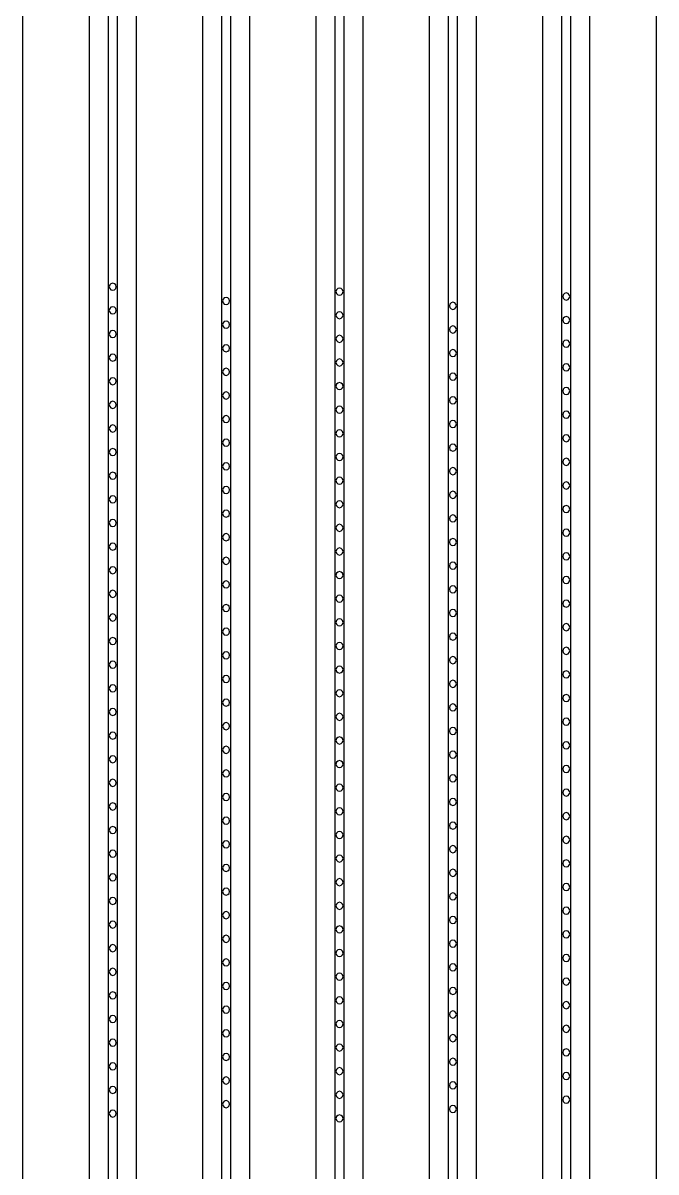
# Model space of a CAD drawing. Header units: metres. Extents: x -1805 to 1655, y -683 to 39617.
# Drawn here: x 514 to 648, y 3860.8 to 4104 of the extents above; entities that cross this region are included whole.
import ezdxf

# ---------------------------------------------------------------- set-up
doc = ezdxf.new("R2010")
doc.units = ezdxf.units.M
for name, color, linetype in [('Etching', 5, 'CONTINUOUS'), ('IONP', 7, 'CONTINUOUS'), ('Metal', 4, 'CONTINUOUS')]:
    doc.layers.add(name, color=color, linetype=linetype)

msp = doc.modelspace()

# ---------------------------------------------------------------- linework, layer by layer
at = {"layer": 'Etching'}
for points in [[(514, 2493.83), (514, 9134.24)], [(528, 9134.24), (528, 2620.82)], [(538, 2620.82), (538, 9134.24)], [(552, 9134.24), (552, 2747.8)], [(562, 2747.8), (562, 9134.24)], [(576, 9134.24), (576, 2874.79)], [(586, 2874.79), (586, 9134.24)], [(600, 9134.24), (600, 3001.77)], [(610, 3001.77), (610, 9134.24)], [(624, 9134.24), (624, 3128.75)], [(634, 3128.75), (634, 9134.24)], [(648, 9134.24), (648, 3255.74)]]:
    msp.add_lwpolyline(points, dxfattribs=at)
at = {"layer": 'IONP'}
for points in [[(533.75, 4048.17), (533.65, 4048.55), (533.38, 4048.82), (533, 4048.92), (532.62, 4048.82), (532.35, 4048.55), (532.25, 4048.17), (532.35, 4047.8), (532.62, 4047.53), (533, 4047.42), (533.38, 4047.53), (533.65, 4047.8), (533.75, 4048.17)], [(581.75, 4047.14), (581.65, 4047.52), (581.38, 4047.79), (581, 4047.89), (580.62, 4047.79), (580.35, 4047.52), (580.25, 4047.14), (580.35, 4046.77), (580.62, 4046.49), (581, 4046.39), (581.38, 4046.49), (581.65, 4046.77), (581.75, 4047.14)], [(557.75, 4045.16), (557.65, 4045.53), (557.38, 4045.81), (557, 4045.91), (556.62, 4045.81), (556.35, 4045.53), (556.25, 4045.16), (556.35, 4044.78), (556.62, 4044.51), (557, 4044.41), (557.38, 4044.51), (557.65, 4044.78), (557.75, 4045.16)], [(605.75, 4044.13), (605.65, 4044.5), (605.38, 4044.78), (605, 4044.88), (604.62, 4044.78), (604.35, 4044.5), (604.25, 4044.13), (604.35, 4043.75), (604.62, 4043.48), (605, 4043.38), (605.38, 4043.48), (605.65, 4043.75), (605.75, 4044.13)], [(629.75, 4046.11), (629.65, 4046.49), (629.38, 4046.76), (629, 4046.86), (628.62, 4046.76), (628.35, 4046.49), (628.25, 4046.11), (628.35, 4045.74), (628.62, 4045.46), (629, 4045.36), (629.38, 4045.46), (629.65, 4045.74), (629.75, 4046.11)], [(533.75, 4043.17), (533.65, 4043.55), (533.38, 4043.82), (533, 4043.92), (532.62, 4043.82), (532.35, 4043.55), (532.25, 4043.17), (532.35, 4042.8), (532.62, 4042.53), (533, 4042.42), (533.38, 4042.53), (533.65, 4042.8), (533.75, 4043.17)], [(581.75, 4042.14), (581.65, 4042.52), (581.38, 4042.79), (581, 4042.89), (580.62, 4042.79), (580.35, 4042.52), (580.25, 4042.14), (580.35, 4041.77), (580.62, 4041.49), (581, 4041.39), (581.38, 4041.49), (581.65, 4041.77), (581.75, 4042.14)], [(557.75, 4040.16), (557.65, 4040.53), (557.38, 4040.81), (557, 4040.91), (556.62, 4040.81), (556.35, 4040.53), (556.25, 4040.16), (556.35, 4039.78), (556.62, 4039.51), (557, 4039.41), (557.38, 4039.51), (557.65, 4039.78), (557.75, 4040.16)], [(605.75, 4039.13), (605.65, 4039.5), (605.38, 4039.78), (605, 4039.88), (604.62, 4039.78), (604.35, 4039.5), (604.25, 4039.13), (604.35, 4038.75), (604.62, 4038.48), (605, 4038.38), (605.38, 4038.48), (605.65, 4038.75), (605.75, 4039.13)], [(629.75, 4041.11), (629.65, 4041.49), (629.38, 4041.76), (629, 4041.86), (628.62, 4041.76), (628.35, 4041.49), (628.25, 4041.11), (628.35, 4040.74), (628.62, 4040.46), (629, 4040.36), (629.38, 4040.46), (629.65, 4040.74), (629.75, 4041.11)], [(533.75, 4038.17), (533.65, 4038.55), (533.38, 4038.82), (533, 4038.92), (532.62, 4038.82), (532.35, 4038.55), (532.25, 4038.17), (532.35, 4037.8), (532.62, 4037.53), (533, 4037.42), (533.38, 4037.53), (533.65, 4037.8), (533.75, 4038.17)], [(581.75, 4037.14), (581.65, 4037.52), (581.38, 4037.79), (581, 4037.89), (580.62, 4037.79), (580.35, 4037.52), (580.25, 4037.14), (580.35, 4036.77), (580.62, 4036.49), (581, 4036.39), (581.38, 4036.49), (581.65, 4036.77), (581.75, 4037.14)], [(557.75, 4035.16), (557.65, 4035.53), (557.38, 4035.81), (557, 4035.91), (556.62, 4035.81), (556.35, 4035.53), (556.25, 4035.16), (556.35, 4034.78), (556.62, 4034.51), (557, 4034.41), (557.38, 4034.51), (557.65, 4034.78), (557.75, 4035.16)], [(605.75, 4034.13), (605.65, 4034.5), (605.38, 4034.78), (605, 4034.88), (604.62, 4034.78), (604.35, 4034.5), (604.25, 4034.13), (604.35, 4033.75), (604.62, 4033.48), (605, 4033.38), (605.38, 4033.48), (605.65, 4033.75), (605.75, 4034.13)], [(629.75, 4036.11), (629.65, 4036.49), (629.38, 4036.76), (629, 4036.86), (628.62, 4036.76), (628.35, 4036.49), (628.25, 4036.11), (628.35, 4035.74), (628.62, 4035.46), (629, 4035.36), (629.38, 4035.46), (629.65, 4035.74), (629.75, 4036.11)], [(533.75, 4033.17), (533.65, 4033.55), (533.38, 4033.82), (533, 4033.92), (532.62, 4033.82), (532.35, 4033.55), (532.25, 4033.17), (532.35, 4032.8), (532.62, 4032.53), (533, 4032.42), (533.38, 4032.53), (533.65, 4032.8), (533.75, 4033.17)], [(581.75, 4032.14), (581.65, 4032.52), (581.38, 4032.79), (581, 4032.89), (580.62, 4032.79), (580.35, 4032.52), (580.25, 4032.14), (580.35, 4031.77), (580.62, 4031.49), (581, 4031.39), (581.38, 4031.49), (581.65, 4031.77), (581.75, 4032.14)], [(557.75, 4030.16), (557.65, 4030.53), (557.38, 4030.81), (557, 4030.91), (556.62, 4030.81), (556.35, 4030.53), (556.25, 4030.16), (556.35, 4029.78), (556.62, 4029.51), (557, 4029.41), (557.38, 4029.51), (557.65, 4029.78), (557.75, 4030.16)], [(629.75, 4031.11), (629.65, 4031.49), (629.38, 4031.76), (629, 4031.86), (628.62, 4031.76), (628.35, 4031.49), (628.25, 4031.11), (628.35, 4030.74), (628.62, 4030.46), (629, 4030.36), (629.38, 4030.46), (629.65, 4030.74), (629.75, 4031.11)], [(533.75, 4028.17), (533.65, 4028.55), (533.38, 4028.82), (533, 4028.92), (532.62, 4028.82), (532.35, 4028.55), (532.25, 4028.17), (532.35, 4027.8), (532.62, 4027.53), (533, 4027.42), (533.38, 4027.53), (533.65, 4027.8), (533.75, 4028.17)], [(581.75, 4027.14), (581.65, 4027.52), (581.38, 4027.79), (581, 4027.89), (580.62, 4027.79), (580.35, 4027.52), (580.25, 4027.14), (580.35, 4026.77), (580.62, 4026.49), (581, 4026.39), (581.38, 4026.49), (581.65, 4026.77), (581.75, 4027.14)], [(605.75, 4029.13), (605.65, 4029.5), (605.38, 4029.78), (605, 4029.88), (604.62, 4029.78), (604.35, 4029.5), (604.25, 4029.13), (604.35, 4028.75), (604.62, 4028.48), (605, 4028.38), (605.38, 4028.48), (605.65, 4028.75), (605.75, 4029.13)], [(557.75, 4025.16), (557.65, 4025.53), (557.38, 4025.81), (557, 4025.91), (556.62, 4025.81), (556.35, 4025.53), (556.25, 4025.16), (556.35, 4024.78), (556.62, 4024.51), (557, 4024.41), (557.38, 4024.51), (557.65, 4024.78), (557.75, 4025.16)], [(629.75, 4026.11), (629.65, 4026.49), (629.38, 4026.76), (629, 4026.86), (628.62, 4026.76), (628.35, 4026.49), (628.25, 4026.11), (628.35, 4025.74), (628.62, 4025.46), (629, 4025.36), (629.38, 4025.46), (629.65, 4025.74), (629.75, 4026.11)], [(533.75, 4023.17), (533.65, 4023.55), (533.38, 4023.82), (533, 4023.92), (532.62, 4023.82), (532.35, 4023.55), (532.25, 4023.17), (532.35, 4022.8), (532.62, 4022.53), (533, 4022.42), (533.38, 4022.53), (533.65, 4022.8), (533.75, 4023.17)], [(581.75, 4022.14), (581.65, 4022.52), (581.38, 4022.79), (581, 4022.89), (580.62, 4022.79), (580.35, 4022.52), (580.25, 4022.14), (580.35, 4021.77), (580.62, 4021.49), (581, 4021.39), (581.38, 4021.49), (581.65, 4021.77), (581.75, 4022.14)], [(605.75, 4024.13), (605.65, 4024.5), (605.38, 4024.78), (605, 4024.88), (604.62, 4024.78), (604.35, 4024.5), (604.25, 4024.13), (604.35, 4023.75), (604.62, 4023.48), (605, 4023.38), (605.38, 4023.48), (605.65, 4023.75), (605.75, 4024.13)], [(557.75, 4020.16), (557.65, 4020.53), (557.38, 4020.81), (557, 4020.91), (556.62, 4020.81), (556.35, 4020.53), (556.25, 4020.16), (556.35, 4019.78), (556.62, 4019.51), (557, 4019.41), (557.38, 4019.51), (557.65, 4019.78), (557.75, 4020.16)], [(629.75, 4021.11), (629.65, 4021.49), (629.38, 4021.76), (629, 4021.86), (628.62, 4021.76), (628.35, 4021.49), (628.25, 4021.11), (628.35, 4020.74), (628.62, 4020.46), (629, 4020.36), (629.38, 4020.46), (629.65, 4020.74), (629.75, 4021.11)], [(533.75, 4018.17), (533.65, 4018.55), (533.38, 4018.82), (533, 4018.92), (532.62, 4018.82), (532.35, 4018.55), (532.25, 4018.17), (532.35, 4017.8), (532.62, 4017.53), (533, 4017.42), (533.38, 4017.53), (533.65, 4017.8), (533.75, 4018.17)], [(581.75, 4017.14), (581.65, 4017.52), (581.38, 4017.79), (581, 4017.89), (580.62, 4017.79), (580.35, 4017.52), (580.25, 4017.14), (580.35, 4016.77), (580.62, 4016.49), (581, 4016.39), (581.38, 4016.49), (581.65, 4016.77), (581.75, 4017.14)], [(605.75, 4019.13), (605.65, 4019.5), (605.38, 4019.78), (605, 4019.88), (604.62, 4019.78), (604.35, 4019.5), (604.25, 4019.13), (604.35, 4018.75), (604.62, 4018.48), (605, 4018.38), (605.38, 4018.48), (605.65, 4018.75), (605.75, 4019.13)], [(557.75, 4015.16), (557.65, 4015.53), (557.38, 4015.81), (557, 4015.91), (556.62, 4015.81), (556.35, 4015.53), (556.25, 4015.16), (556.35, 4014.78), (556.62, 4014.51), (557, 4014.41), (557.38, 4014.51), (557.65, 4014.78), (557.75, 4015.16)], [(629.75, 4016.11), (629.65, 4016.49), (629.38, 4016.76), (629, 4016.86), (628.62, 4016.76), (628.35, 4016.49), (628.25, 4016.11), (628.35, 4015.74), (628.62, 4015.46), (629, 4015.36), (629.38, 4015.46), (629.65, 4015.74), (629.75, 4016.11)], [(533.75, 4013.17), (533.65, 4013.55), (533.38, 4013.82), (533, 4013.92), (532.62, 4013.82), (532.35, 4013.55), (532.25, 4013.17), (532.35, 4012.8), (532.62, 4012.53), (533, 4012.42), (533.38, 4012.53), (533.65, 4012.8), (533.75, 4013.17)], [(581.75, 4012.14), (581.65, 4012.52), (581.38, 4012.79), (581, 4012.89), (580.62, 4012.79), (580.35, 4012.52), (580.25, 4012.14), (580.35, 4011.77), (580.62, 4011.49), (581, 4011.39), (581.38, 4011.49), (581.65, 4011.77), (581.75, 4012.14)], [(605.75, 4014.13), (605.65, 4014.5), (605.38, 4014.78), (605, 4014.88), (604.62, 4014.78), (604.35, 4014.5), (604.25, 4014.13), (604.35, 4013.75), (604.62, 4013.48), (605, 4013.38), (605.38, 4013.48), (605.65, 4013.75), (605.75, 4014.13)], [(557.75, 4010.16), (557.65, 4010.53), (557.38, 4010.81), (557, 4010.91), (556.62, 4010.81), (556.35, 4010.53), (556.25, 4010.16), (556.35, 4009.78), (556.62, 4009.51), (557, 4009.41), (557.38, 4009.51), (557.65, 4009.78), (557.75, 4010.16)], [(629.75, 4011.11), (629.65, 4011.49), (629.38, 4011.76), (629, 4011.86), (628.62, 4011.76), (628.35, 4011.49), (628.25, 4011.11), (628.35, 4010.74), (628.62, 4010.46), (629, 4010.36), (629.38, 4010.46), (629.65, 4010.74), (629.75, 4011.11)], [(533.75, 4008.17), (533.65, 4008.55), (533.38, 4008.82), (533, 4008.92), (532.62, 4008.82), (532.35, 4008.55), (532.25, 4008.17), (532.35, 4007.8), (532.62, 4007.53), (533, 4007.42), (533.38, 4007.53), (533.65, 4007.8), (533.75, 4008.17)], [(605.75, 4009.13), (605.65, 4009.5), (605.38, 4009.78), (605, 4009.88), (604.62, 4009.78), (604.35, 4009.5), (604.25, 4009.13), (604.35, 4008.75), (604.62, 4008.48), (605, 4008.38), (605.38, 4008.48), (605.65, 4008.75), (605.75, 4009.13)], [(557.75, 4005.16), (557.65, 4005.53), (557.38, 4005.81), (557, 4005.91), (556.62, 4005.81), (556.35, 4005.53), (556.25, 4005.16), (556.35, 4004.78), (556.62, 4004.51), (557, 4004.41), (557.38, 4004.51), (557.65, 4004.78), (557.75, 4005.16)], [(581.75, 4007.14), (581.65, 4007.52), (581.38, 4007.79), (581, 4007.89), (580.62, 4007.79), (580.35, 4007.52), (580.25, 4007.14), (580.35, 4006.77), (580.62, 4006.49), (581, 4006.39), (581.38, 4006.49), (581.65, 4006.77), (581.75, 4007.14)], [(629.75, 4006.11), (629.65, 4006.49), (629.38, 4006.76), (629, 4006.86), (628.62, 4006.76), (628.35, 4006.49), (628.25, 4006.11), (628.35, 4005.74), (628.62, 4005.46), (629, 4005.36), (629.38, 4005.46), (629.65, 4005.74), (629.75, 4006.11)], [(533.75, 4003.17), (533.65, 4003.55), (533.38, 4003.82), (533, 4003.92), (532.62, 4003.82), (532.35, 4003.55), (532.25, 4003.17), (532.35, 4002.8), (532.62, 4002.53), (533, 4002.42), (533.38, 4002.53), (533.65, 4002.8), (533.75, 4003.17)], [(605.75, 4004.13), (605.65, 4004.5), (605.38, 4004.78), (605, 4004.88), (604.62, 4004.78), (604.35, 4004.5), (604.25, 4004.13), (604.35, 4003.75), (604.62, 4003.48), (605, 4003.38), (605.38, 4003.48), (605.65, 4003.75), (605.75, 4004.13)], [(557.75, 4000.16), (557.65, 4000.53), (557.38, 4000.81), (557, 4000.91), (556.62, 4000.81), (556.35, 4000.53), (556.25, 4000.16), (556.35, 3999.78), (556.62, 3999.51), (557, 3999.41), (557.38, 3999.51), (557.65, 3999.78), (557.75, 4000.16)], [(581.75, 4002.14), (581.65, 4002.52), (581.38, 4002.79), (581, 4002.89), (580.62, 4002.79), (580.35, 4002.52), (580.25, 4002.14), (580.35, 4001.77), (580.62, 4001.49), (581, 4001.39), (581.38, 4001.49), (581.65, 4001.77), (581.75, 4002.14)], [(629.75, 4001.11), (629.65, 4001.49), (629.38, 4001.76), (629, 4001.86), (628.62, 4001.76), (628.35, 4001.49), (628.25, 4001.11), (628.35, 4000.74), (628.62, 4000.46), (629, 4000.36), (629.38, 4000.46), (629.65, 4000.74), (629.75, 4001.11)], [(533.75, 3998.17), (533.65, 3998.55), (533.38, 3998.82), (533, 3998.92), (532.62, 3998.82), (532.35, 3998.55), (532.25, 3998.17), (532.35, 3997.8), (532.62, 3997.53), (533, 3997.42), (533.38, 3997.53), (533.65, 3997.8), (533.75, 3998.17)], [(605.75, 3999.13), (605.65, 3999.5), (605.38, 3999.78), (605, 3999.88), (604.62, 3999.78), (604.35, 3999.5), (604.25, 3999.13), (604.35, 3998.75), (604.62, 3998.48), (605, 3998.38), (605.38, 3998.48), (605.65, 3998.75), (605.75, 3999.13)], [(557.75, 3995.16), (557.65, 3995.53), (557.38, 3995.81), (557, 3995.91), (556.62, 3995.81), (556.35, 3995.53), (556.25, 3995.16), (556.35, 3994.78), (556.62, 3994.51), (557, 3994.41), (557.38, 3994.51), (557.65, 3994.78), (557.75, 3995.16)], [(581.75, 3997.14), (581.65, 3997.52), (581.38, 3997.79), (581, 3997.89), (580.62, 3997.79), (580.35, 3997.52), (580.25, 3997.14), (580.35, 3996.77), (580.62, 3996.49), (581, 3996.39), (581.38, 3996.49), (581.65, 3996.77), (581.75, 3997.14)], [(629.75, 3996.11), (629.65, 3996.49), (629.38, 3996.76), (629, 3996.86), (628.62, 3996.76), (628.35, 3996.49), (628.25, 3996.11), (628.35, 3995.74), (628.62, 3995.46), (629, 3995.36), (629.38, 3995.46), (629.65, 3995.74), (629.75, 3996.11)], [(533.75, 3993.17), (533.65, 3993.55), (533.38, 3993.82), (533, 3993.92), (532.62, 3993.82), (532.35, 3993.55), (532.25, 3993.17), (532.35, 3992.8), (532.62, 3992.53), (533, 3992.42), (533.38, 3992.53), (533.65, 3992.8), (533.75, 3993.17)], [(605.75, 3994.13), (605.65, 3994.5), (605.38, 3994.78), (605, 3994.88), (604.62, 3994.78), (604.35, 3994.5), (604.25, 3994.13), (604.35, 3993.75), (604.62, 3993.48), (605, 3993.38), (605.38, 3993.48), (605.65, 3993.75), (605.75, 3994.13)], [(581.75, 3992.14), (581.65, 3992.52), (581.38, 3992.79), (581, 3992.89), (580.62, 3992.79), (580.35, 3992.52), (580.25, 3992.14), (580.35, 3991.77), (580.62, 3991.49), (581, 3991.39), (581.38, 3991.49), (581.65, 3991.77), (581.75, 3992.14)], [(629.75, 3991.11), (629.65, 3991.49), (629.38, 3991.76), (629, 3991.86), (628.62, 3991.76), (628.35, 3991.49), (628.25, 3991.11), (628.35, 3990.74), (628.62, 3990.46), (629, 3990.36), (629.38, 3990.46), (629.65, 3990.74), (629.75, 3991.11)], [(533.75, 3988.17), (533.65, 3988.55), (533.38, 3988.82), (533, 3988.92), (532.62, 3988.82), (532.35, 3988.55), (532.25, 3988.17), (532.35, 3987.8), (532.62, 3987.53), (533, 3987.42), (533.38, 3987.53), (533.65, 3987.8), (533.75, 3988.17)], [(557.75, 3990.16), (557.65, 3990.53), (557.38, 3990.81), (557, 3990.91), (556.62, 3990.81), (556.35, 3990.53), (556.25, 3990.16), (556.35, 3989.78), (556.62, 3989.51), (557, 3989.41), (557.38, 3989.51), (557.65, 3989.78), (557.75, 3990.16)], [(605.75, 3989.13), (605.65, 3989.5), (605.38, 3989.78), (605, 3989.88), (604.62, 3989.78), (604.35, 3989.5), (604.25, 3989.13), (604.35, 3988.75), (604.62, 3988.48), (605, 3988.38), (605.38, 3988.48), (605.65, 3988.75), (605.75, 3989.13)], [(581.75, 3987.14), (581.65, 3987.52), (581.38, 3987.79), (581, 3987.89), (580.62, 3987.79), (580.35, 3987.52), (580.25, 3987.14), (580.35, 3986.77), (580.62, 3986.49), (581, 3986.39), (581.38, 3986.49), (581.65, 3986.77), (581.75, 3987.14)], [(629.75, 3986.11), (629.65, 3986.49), (629.38, 3986.76), (629, 3986.86), (628.62, 3986.76), (628.35, 3986.49), (628.25, 3986.11), (628.35, 3985.74), (628.62, 3985.46), (629, 3985.36), (629.38, 3985.46), (629.65, 3985.74), (629.75, 3986.11)], [(533.75, 3983.17), (533.65, 3983.55), (533.38, 3983.82), (533, 3983.92), (532.62, 3983.82), (532.35, 3983.55), (532.25, 3983.17), (532.35, 3982.8), (532.62, 3982.53), (533, 3982.42), (533.38, 3982.53), (533.65, 3982.8), (533.75, 3983.17)], [(557.75, 3985.16), (557.65, 3985.53), (557.38, 3985.81), (557, 3985.91), (556.62, 3985.81), (556.35, 3985.53), (556.25, 3985.16), (556.35, 3984.78), (556.62, 3984.51), (557, 3984.41), (557.38, 3984.51), (557.65, 3984.78), (557.75, 3985.16)], [(605.75, 3984.13), (605.65, 3984.5), (605.38, 3984.78), (605, 3984.88), (604.62, 3984.78), (604.35, 3984.5), (604.25, 3984.13), (604.35, 3983.75), (604.62, 3983.48), (605, 3983.38), (605.38, 3983.48), (605.65, 3983.75), (605.75, 3984.13)], [(581.75, 3982.14), (581.65, 3982.52), (581.38, 3982.79), (581, 3982.89), (580.62, 3982.79), (580.35, 3982.52), (580.25, 3982.14), (580.35, 3981.77), (580.62, 3981.49), (581, 3981.39), (581.38, 3981.49), (581.65, 3981.77), (581.75, 3982.14)], [(629.75, 3981.11), (629.65, 3981.49), (629.38, 3981.76), (629, 3981.86), (628.62, 3981.76), (628.35, 3981.49), (628.25, 3981.11), (628.35, 3980.74), (628.62, 3980.46), (629, 3980.36), (629.38, 3980.46), (629.65, 3980.74), (629.75, 3981.11)], [(533.75, 3978.17), (533.65, 3978.55), (533.38, 3978.82), (533, 3978.92), (532.62, 3978.82), (532.35, 3978.55), (532.25, 3978.17), (532.35, 3977.8), (532.62, 3977.53), (533, 3977.42), (533.38, 3977.53), (533.65, 3977.8), (533.75, 3978.17)], [(557.75, 3980.16), (557.65, 3980.53), (557.38, 3980.81), (557, 3980.91), (556.62, 3980.81), (556.35, 3980.53), (556.25, 3980.16), (556.35, 3979.78), (556.62, 3979.51), (557, 3979.41), (557.38, 3979.51), (557.65, 3979.78), (557.75, 3980.16)], [(605.75, 3979.13), (605.65, 3979.5), (605.38, 3979.78), (605, 3979.88), (604.62, 3979.78), (604.35, 3979.5), (604.25, 3979.13), (604.35, 3978.75), (604.62, 3978.48), (605, 3978.38), (605.38, 3978.48), (605.65, 3978.75), (605.75, 3979.13)], [(581.75, 3977.14), (581.65, 3977.52), (581.38, 3977.79), (581, 3977.89), (580.62, 3977.79), (580.35, 3977.52), (580.25, 3977.14), (580.35, 3976.77), (580.62, 3976.49), (581, 3976.39), (581.38, 3976.49), (581.65, 3976.77), (581.75, 3977.14)], [(629.75, 3976.11), (629.65, 3976.49), (629.38, 3976.76), (629, 3976.86), (628.62, 3976.76), (628.35, 3976.49), (628.25, 3976.11), (628.35, 3975.74), (628.62, 3975.46), (629, 3975.36), (629.38, 3975.46), (629.65, 3975.74), (629.75, 3976.11)], [(557.75, 3975.16), (557.65, 3975.53), (557.38, 3975.81), (557, 3975.91), (556.62, 3975.81), (556.35, 3975.53), (556.25, 3975.16), (556.35, 3974.78), (556.62, 3974.51), (557, 3974.41), (557.38, 3974.51), (557.65, 3974.78), (557.75, 3975.16)], [(605.75, 3974.13), (605.65, 3974.5), (605.38, 3974.78), (605, 3974.88), (604.62, 3974.78), (604.35, 3974.5), (604.25, 3974.13), (604.35, 3973.75), (604.62, 3973.48), (605, 3973.38), (605.38, 3973.48), (605.65, 3973.75), (605.75, 3974.13)], [(533.75, 3973.17), (533.65, 3973.55), (533.38, 3973.82), (533, 3973.92), (532.62, 3973.82), (532.35, 3973.55), (532.25, 3973.17), (532.35, 3972.8), (532.62, 3972.53), (533, 3972.42), (533.38, 3972.53), (533.65, 3972.8), (533.75, 3973.17)], [(581.75, 3972.14), (581.65, 3972.52), (581.38, 3972.79), (581, 3972.89), (580.62, 3972.79), (580.35, 3972.52), (580.25, 3972.14), (580.35, 3971.77), (580.62, 3971.49), (581, 3971.39), (581.38, 3971.49), (581.65, 3971.77), (581.75, 3972.14)], [(629.75, 3971.11), (629.65, 3971.49), (629.38, 3971.76), (629, 3971.86), (628.62, 3971.76), (628.35, 3971.49), (628.25, 3971.11), (628.35, 3970.74), (628.62, 3970.46), (629, 3970.36), (629.38, 3970.46), (629.65, 3970.74), (629.75, 3971.11)], [(557.75, 3970.16), (557.65, 3970.53), (557.38, 3970.81), (557, 3970.91), (556.62, 3970.81), (556.35, 3970.53), (556.25, 3970.16), (556.35, 3969.78), (556.62, 3969.51), (557, 3969.41), (557.38, 3969.51), (557.65, 3969.78), (557.75, 3970.16)], [(605.75, 3969.13), (605.65, 3969.5), (605.38, 3969.78), (605, 3969.88), (604.62, 3969.78), (604.35, 3969.5), (604.25, 3969.13), (604.35, 3968.75), (604.62, 3968.48), (605, 3968.38), (605.38, 3968.48), (605.65, 3968.75), (605.75, 3969.13)], [(533.75, 3968.17), (533.65, 3968.55), (533.38, 3968.82), (533, 3968.92), (532.62, 3968.82), (532.35, 3968.55), (532.25, 3968.17), (532.35, 3967.8), (532.62, 3967.53), (533, 3967.42), (533.38, 3967.53), (533.65, 3967.8), (533.75, 3968.17)], [(581.75, 3967.14), (581.65, 3967.52), (581.38, 3967.79), (581, 3967.89), (580.62, 3967.79), (580.35, 3967.52), (580.25, 3967.14), (580.35, 3966.77), (580.62, 3966.49), (581, 3966.39), (581.38, 3966.49), (581.65, 3966.77), (581.75, 3967.14)], [(629.75, 3966.11), (629.65, 3966.49), (629.38, 3966.76), (629, 3966.86), (628.62, 3966.76), (628.35, 3966.49), (628.25, 3966.11), (628.35, 3965.74), (628.62, 3965.46), (629, 3965.36), (629.38, 3965.46), (629.65, 3965.74), (629.75, 3966.11)], [(557.75, 3965.16), (557.65, 3965.53), (557.38, 3965.81), (557, 3965.91), (556.62, 3965.81), (556.35, 3965.53), (556.25, 3965.16), (556.35, 3964.78), (556.62, 3964.51), (557, 3964.41), (557.38, 3964.51), (557.65, 3964.78), (557.75, 3965.16)], [(605.75, 3964.13), (605.65, 3964.5), (605.38, 3964.78), (605, 3964.88), (604.62, 3964.78), (604.35, 3964.5), (604.25, 3964.13), (604.35, 3963.75), (604.62, 3963.48), (605, 3963.38), (605.38, 3963.48), (605.65, 3963.75), (605.75, 3964.13)], [(533.75, 3963.17), (533.65, 3963.55), (533.38, 3963.82), (533, 3963.92), (532.62, 3963.82), (532.35, 3963.55), (532.25, 3963.17), (532.35, 3962.8), (532.62, 3962.53), (533, 3962.42), (533.38, 3962.53), (533.65, 3962.8), (533.75, 3963.17)], [(581.75, 3962.14), (581.65, 3962.52), (581.38, 3962.79), (581, 3962.89), (580.62, 3962.79), (580.35, 3962.52), (580.25, 3962.14), (580.35, 3961.77), (580.62, 3961.49), (581, 3961.39), (581.38, 3961.49), (581.65, 3961.77), (581.75, 3962.14)], [(629.75, 3961.11), (629.65, 3961.49), (629.38, 3961.76), (629, 3961.86), (628.62, 3961.76), (628.35, 3961.49), (628.25, 3961.11), (628.35, 3960.74), (628.62, 3960.46), (629, 3960.36), (629.38, 3960.46), (629.65, 3960.74), (629.75, 3961.11)], [(557.75, 3960.16), (557.65, 3960.53), (557.38, 3960.81), (557, 3960.91), (556.62, 3960.81), (556.35, 3960.53), (556.25, 3960.16), (556.35, 3959.78), (556.62, 3959.51), (557, 3959.41), (557.38, 3959.51), (557.65, 3959.78), (557.75, 3960.16)], [(605.75, 3959.13), (605.65, 3959.5), (605.38, 3959.78), (605, 3959.88), (604.62, 3959.78), (604.35, 3959.5), (604.25, 3959.13), (604.35, 3958.75), (604.62, 3958.48), (605, 3958.38), (605.38, 3958.48), (605.65, 3958.75), (605.75, 3959.13)], [(533.75, 3958.17), (533.65, 3958.55), (533.38, 3958.82), (533, 3958.92), (532.62, 3958.82), (532.35, 3958.55), (532.25, 3958.17), (532.35, 3957.8), (532.62, 3957.53), (533, 3957.42), (533.38, 3957.53), (533.65, 3957.8), (533.75, 3958.17)], [(581.75, 3957.14), (581.65, 3957.52), (581.38, 3957.79), (581, 3957.89), (580.62, 3957.79), (580.35, 3957.52), (580.25, 3957.14), (580.35, 3956.77), (580.62, 3956.49), (581, 3956.39), (581.38, 3956.49), (581.65, 3956.77), (581.75, 3957.14)], [(557.75, 3955.16), (557.65, 3955.53), (557.38, 3955.81), (557, 3955.91), (556.62, 3955.81), (556.35, 3955.53), (556.25, 3955.16), (556.35, 3954.78), (556.62, 3954.51), (557, 3954.41), (557.38, 3954.51), (557.65, 3954.78), (557.75, 3955.16)], [(605.75, 3954.13), (605.65, 3954.5), (605.38, 3954.78), (605, 3954.88), (604.62, 3954.78), (604.35, 3954.5), (604.25, 3954.13), (604.35, 3953.75), (604.62, 3953.48), (605, 3953.38), (605.38, 3953.48), (605.65, 3953.75), (605.75, 3954.13)], [(629.75, 3956.11), (629.65, 3956.49), (629.38, 3956.76), (629, 3956.86), (628.62, 3956.76), (628.35, 3956.49), (628.25, 3956.11), (628.35, 3955.74), (628.62, 3955.46), (629, 3955.36), (629.38, 3955.46), (629.65, 3955.74), (629.75, 3956.11)], [(533.75, 3953.17), (533.65, 3953.55), (533.38, 3953.82), (533, 3953.92), (532.62, 3953.82), (532.35, 3953.55), (532.25, 3953.17), (532.35, 3952.8), (532.62, 3952.53), (533, 3952.42), (533.38, 3952.53), (533.65, 3952.8), (533.75, 3953.17)], [(581.75, 3952.14), (581.65, 3952.52), (581.38, 3952.79), (581, 3952.89), (580.62, 3952.79), (580.35, 3952.52), (580.25, 3952.14), (580.35, 3951.77), (580.62, 3951.49), (581, 3951.39), (581.38, 3951.49), (581.65, 3951.77), (581.75, 3952.14)], [(557.75, 3950.16), (557.65, 3950.53), (557.38, 3950.81), (557, 3950.91), (556.62, 3950.81), (556.35, 3950.53), (556.25, 3950.16), (556.35, 3949.78), (556.62, 3949.51), (557, 3949.41), (557.38, 3949.51), (557.65, 3949.78), (557.75, 3950.16)], [(605.75, 3949.13), (605.65, 3949.5), (605.38, 3949.78), (605, 3949.88), (604.62, 3949.78), (604.35, 3949.5), (604.25, 3949.13), (604.35, 3948.75), (604.62, 3948.48), (605, 3948.38), (605.38, 3948.48), (605.65, 3948.75), (605.75, 3949.13)], [(629.75, 3951.11), (629.65, 3951.49), (629.38, 3951.76), (629, 3951.86), (628.62, 3951.76), (628.35, 3951.49), (628.25, 3951.11), (628.35, 3950.74), (628.62, 3950.46), (629, 3950.36), (629.38, 3950.46), (629.65, 3950.74), (629.75, 3951.11)], [(533.75, 3948.17), (533.65, 3948.55), (533.38, 3948.82), (533, 3948.92), (532.62, 3948.82), (532.35, 3948.55), (532.25, 3948.17), (532.35, 3947.8), (532.62, 3947.53), (533, 3947.42), (533.38, 3947.53), (533.65, 3947.8), (533.75, 3948.17)], [(581.75, 3947.14), (581.65, 3947.52), (581.38, 3947.79), (581, 3947.89), (580.62, 3947.79), (580.35, 3947.52), (580.25, 3947.14), (580.35, 3946.77), (580.62, 3946.49), (581, 3946.39), (581.38, 3946.49), (581.65, 3946.77), (581.75, 3947.14)], [(557.75, 3945.16), (557.65, 3945.53), (557.38, 3945.81), (557, 3945.91), (556.62, 3945.81), (556.35, 3945.53), (556.25, 3945.16), (556.35, 3944.78), (556.62, 3944.51), (557, 3944.41), (557.38, 3944.51), (557.65, 3944.78), (557.75, 3945.16)], [(605.75, 3944.13), (605.65, 3944.5), (605.38, 3944.78), (605, 3944.88), (604.62, 3944.78), (604.35, 3944.5), (604.25, 3944.13), (604.35, 3943.75), (604.62, 3943.48), (605, 3943.38), (605.38, 3943.48), (605.65, 3943.75), (605.75, 3944.13)], [(629.75, 3946.11), (629.65, 3946.49), (629.38, 3946.76), (629, 3946.86), (628.62, 3946.76), (628.35, 3946.49), (628.25, 3946.11), (628.35, 3945.74), (628.62, 3945.46), (629, 3945.36), (629.38, 3945.46), (629.65, 3945.74), (629.75, 3946.11)], [(533.75, 3943.17), (533.65, 3943.55), (533.38, 3943.82), (533, 3943.92), (532.62, 3943.82), (532.35, 3943.55), (532.25, 3943.17), (532.35, 3942.8), (532.62, 3942.53), (533, 3942.42), (533.38, 3942.53), (533.65, 3942.8), (533.75, 3943.17)], [(581.75, 3942.14), (581.65, 3942.52), (581.38, 3942.79), (581, 3942.89), (580.62, 3942.79), (580.35, 3942.52), (580.25, 3942.14), (580.35, 3941.77), (580.62, 3941.49), (581, 3941.39), (581.38, 3941.49), (581.65, 3941.77), (581.75, 3942.14)], [(557.75, 3940.16), (557.65, 3940.53), (557.38, 3940.81), (557, 3940.91), (556.62, 3940.81), (556.35, 3940.53), (556.25, 3940.16), (556.35, 3939.78), (556.62, 3939.51), (557, 3939.41), (557.38, 3939.51), (557.65, 3939.78), (557.75, 3940.16)], [(629.75, 3941.11), (629.65, 3941.49), (629.38, 3941.76), (629, 3941.86), (628.62, 3941.76), (628.35, 3941.49), (628.25, 3941.11), (628.35, 3940.74), (628.62, 3940.46), (629, 3940.36), (629.38, 3940.46), (629.65, 3940.74), (629.75, 3941.11)], [(533.75, 3938.17), (533.65, 3938.55), (533.38, 3938.82), (533, 3938.92), (532.62, 3938.82), (532.35, 3938.55), (532.25, 3938.17), (532.35, 3937.8), (532.62, 3937.53), (533, 3937.42), (533.38, 3937.53), (533.65, 3937.8), (533.75, 3938.17)], [(581.75, 3937.14), (581.65, 3937.52), (581.38, 3937.79), (581, 3937.89), (580.62, 3937.79), (580.35, 3937.52), (580.25, 3937.14), (580.35, 3936.77), (580.62, 3936.49), (581, 3936.39), (581.38, 3936.49), (581.65, 3936.77), (581.75, 3937.14)], [(605.75, 3939.13), (605.65, 3939.5), (605.38, 3939.78), (605, 3939.88), (604.62, 3939.78), (604.35, 3939.5), (604.25, 3939.13), (604.35, 3938.75), (604.62, 3938.48), (605, 3938.38), (605.38, 3938.48), (605.65, 3938.75), (605.75, 3939.13)], [(557.75, 3935.16), (557.65, 3935.53), (557.38, 3935.81), (557, 3935.91), (556.62, 3935.81), (556.35, 3935.53), (556.25, 3935.16), (556.35, 3934.78), (556.62, 3934.51), (557, 3934.41), (557.38, 3934.51), (557.65, 3934.78), (557.75, 3935.16)], [(629.75, 3936.11), (629.65, 3936.49), (629.38, 3936.76), (629, 3936.86), (628.62, 3936.76), (628.35, 3936.49), (628.25, 3936.11), (628.35, 3935.74), (628.62, 3935.46), (629, 3935.36), (629.38, 3935.46), (629.65, 3935.74), (629.75, 3936.11)], [(533.75, 3933.17), (533.65, 3933.55), (533.38, 3933.82), (533, 3933.92), (532.62, 3933.82), (532.35, 3933.55), (532.25, 3933.17), (532.35, 3932.8), (532.62, 3932.53), (533, 3932.42), (533.38, 3932.53), (533.65, 3932.8), (533.75, 3933.17)], [(581.75, 3932.14), (581.65, 3932.52), (581.38, 3932.79), (581, 3932.89), (580.62, 3932.79), (580.35, 3932.52), (580.25, 3932.14), (580.35, 3931.77), (580.62, 3931.49), (581, 3931.39), (581.38, 3931.49), (581.65, 3931.77), (581.75, 3932.14)], [(605.75, 3934.13), (605.65, 3934.5), (605.38, 3934.78), (605, 3934.88), (604.62, 3934.78), (604.35, 3934.5), (604.25, 3934.13), (604.35, 3933.75), (604.62, 3933.48), (605, 3933.38), (605.38, 3933.48), (605.65, 3933.75), (605.75, 3934.13)], [(557.75, 3930.16), (557.65, 3930.53), (557.38, 3930.81), (557, 3930.91), (556.62, 3930.81), (556.35, 3930.53), (556.25, 3930.16), (556.35, 3929.78), (556.62, 3929.51), (557, 3929.41), (557.38, 3929.51), (557.65, 3929.78), (557.75, 3930.16)], [(629.75, 3931.11), (629.65, 3931.49), (629.38, 3931.76), (629, 3931.86), (628.62, 3931.76), (628.35, 3931.49), (628.25, 3931.11), (628.35, 3930.74), (628.62, 3930.46), (629, 3930.36), (629.38, 3930.46), (629.65, 3930.74), (629.75, 3931.11)], [(533.75, 3928.17), (533.65, 3928.55), (533.38, 3928.82), (533, 3928.92), (532.62, 3928.82), (532.35, 3928.55), (532.25, 3928.17), (532.35, 3927.8), (532.62, 3927.53), (533, 3927.42), (533.38, 3927.53), (533.65, 3927.8), (533.75, 3928.17)], [(581.75, 3927.14), (581.65, 3927.52), (581.38, 3927.79), (581, 3927.89), (580.62, 3927.79), (580.35, 3927.52), (580.25, 3927.14), (580.35, 3926.77), (580.62, 3926.49), (581, 3926.39), (581.38, 3926.49), (581.65, 3926.77), (581.75, 3927.14)], [(605.75, 3929.13), (605.65, 3929.5), (605.38, 3929.78), (605, 3929.88), (604.62, 3929.78), (604.35, 3929.5), (604.25, 3929.13), (604.35, 3928.75), (604.62, 3928.48), (605, 3928.38), (605.38, 3928.48), (605.65, 3928.75), (605.75, 3929.13)], [(557.75, 3925.16), (557.65, 3925.53), (557.38, 3925.81), (557, 3925.91), (556.62, 3925.81), (556.35, 3925.53), (556.25, 3925.16), (556.35, 3924.78), (556.62, 3924.51), (557, 3924.41), (557.38, 3924.51), (557.65, 3924.78), (557.75, 3925.16)], [(629.75, 3926.11), (629.65, 3926.49), (629.38, 3926.76), (629, 3926.86), (628.62, 3926.76), (628.35, 3926.49), (628.25, 3926.11), (628.35, 3925.74), (628.62, 3925.46), (629, 3925.36), (629.38, 3925.46), (629.65, 3925.74), (629.75, 3926.11)], [(533.75, 3923.17), (533.65, 3923.55), (533.38, 3923.82), (533, 3923.92), (532.62, 3923.82), (532.35, 3923.55), (532.25, 3923.17), (532.35, 3922.8), (532.62, 3922.53), (533, 3922.42), (533.38, 3922.53), (533.65, 3922.8), (533.75, 3923.17)], [(581.75, 3922.14), (581.65, 3922.52), (581.38, 3922.79), (581, 3922.89), (580.62, 3922.79), (580.35, 3922.52), (580.25, 3922.14), (580.35, 3921.77), (580.62, 3921.49), (581, 3921.39), (581.38, 3921.49), (581.65, 3921.77), (581.75, 3922.14)], [(605.75, 3924.13), (605.65, 3924.5), (605.38, 3924.78), (605, 3924.88), (604.62, 3924.78), (604.35, 3924.5), (604.25, 3924.13), (604.35, 3923.75), (604.62, 3923.48), (605, 3923.38), (605.38, 3923.48), (605.65, 3923.75), (605.75, 3924.13)], [(557.75, 3920.16), (557.65, 3920.53), (557.38, 3920.81), (557, 3920.91), (556.62, 3920.81), (556.35, 3920.53), (556.25, 3920.16), (556.35, 3919.78), (556.62, 3919.51), (557, 3919.41), (557.38, 3919.51), (557.65, 3919.78), (557.75, 3920.16)], [(629.75, 3921.11), (629.65, 3921.49), (629.38, 3921.76), (629, 3921.86), (628.62, 3921.76), (628.35, 3921.49), (628.25, 3921.11), (628.35, 3920.74), (628.62, 3920.46), (629, 3920.36), (629.38, 3920.46), (629.65, 3920.74), (629.75, 3921.11)], [(533.75, 3918.17), (533.65, 3918.55), (533.38, 3918.82), (533, 3918.92), (532.62, 3918.82), (532.35, 3918.55), (532.25, 3918.17), (532.35, 3917.8), (532.62, 3917.53), (533, 3917.42), (533.38, 3917.53), (533.65, 3917.8), (533.75, 3918.17)], [(605.75, 3919.13), (605.65, 3919.5), (605.38, 3919.78), (605, 3919.88), (604.62, 3919.78), (604.35, 3919.5), (604.25, 3919.13), (604.35, 3918.75), (604.62, 3918.48), (605, 3918.38), (605.38, 3918.48), (605.65, 3918.75), (605.75, 3919.13)], [(557.75, 3915.16), (557.65, 3915.53), (557.38, 3915.81), (557, 3915.91), (556.62, 3915.81), (556.35, 3915.53), (556.25, 3915.16), (556.35, 3914.78), (556.62, 3914.51), (557, 3914.41), (557.38, 3914.51), (557.65, 3914.78), (557.75, 3915.16)], [(581.75, 3917.14), (581.65, 3917.52), (581.38, 3917.79), (581, 3917.89), (580.62, 3917.79), (580.35, 3917.52), (580.25, 3917.14), (580.35, 3916.77), (580.62, 3916.49), (581, 3916.39), (581.38, 3916.49), (581.65, 3916.77), (581.75, 3917.14)], [(629.75, 3916.11), (629.65, 3916.49), (629.38, 3916.76), (629, 3916.86), (628.62, 3916.76), (628.35, 3916.49), (628.25, 3916.11), (628.35, 3915.74), (628.62, 3915.46), (629, 3915.36), (629.38, 3915.46), (629.65, 3915.74), (629.75, 3916.11)], [(533.75, 3913.17), (533.65, 3913.55), (533.38, 3913.82), (533, 3913.92), (532.62, 3913.82), (532.35, 3913.55), (532.25, 3913.17), (532.35, 3912.8), (532.62, 3912.53), (533, 3912.42), (533.38, 3912.53), (533.65, 3912.8), (533.75, 3913.17)], [(605.75, 3914.13), (605.65, 3914.5), (605.38, 3914.78), (605, 3914.88), (604.62, 3914.78), (604.35, 3914.5), (604.25, 3914.13), (604.35, 3913.75), (604.62, 3913.48), (605, 3913.38), (605.38, 3913.48), (605.65, 3913.75), (605.75, 3914.13)], [(557.75, 3910.16), (557.65, 3910.53), (557.38, 3910.81), (557, 3910.91), (556.62, 3910.81), (556.35, 3910.53), (556.25, 3910.16), (556.35, 3909.78), (556.62, 3909.51), (557, 3909.41), (557.38, 3909.51), (557.65, 3909.78), (557.75, 3910.16)], [(581.75, 3912.14), (581.65, 3912.52), (581.38, 3912.79), (581, 3912.89), (580.62, 3912.79), (580.35, 3912.52), (580.25, 3912.14), (580.35, 3911.77), (580.62, 3911.49), (581, 3911.39), (581.38, 3911.49), (581.65, 3911.77), (581.75, 3912.14)], [(629.75, 3911.11), (629.65, 3911.49), (629.38, 3911.76), (629, 3911.86), (628.62, 3911.76), (628.35, 3911.49), (628.25, 3911.11), (628.35, 3910.74), (628.62, 3910.46), (629, 3910.36), (629.38, 3910.46), (629.65, 3910.74), (629.75, 3911.11)], [(533.75, 3908.17), (533.65, 3908.55), (533.38, 3908.82), (533, 3908.92), (532.62, 3908.82), (532.35, 3908.55), (532.25, 3908.17), (532.35, 3907.8), (532.62, 3907.53), (533, 3907.42), (533.38, 3907.53), (533.65, 3907.8), (533.75, 3908.17)], [(605.75, 3909.13), (605.65, 3909.5), (605.38, 3909.78), (605, 3909.88), (604.62, 3909.78), (604.35, 3909.5), (604.25, 3909.13), (604.35, 3908.75), (604.62, 3908.48), (605, 3908.38), (605.38, 3908.48), (605.65, 3908.75), (605.75, 3909.13)], [(557.75, 3905.16), (557.65, 3905.53), (557.38, 3905.81), (557, 3905.91), (556.62, 3905.81), (556.35, 3905.53), (556.25, 3905.16), (556.35, 3904.78), (556.62, 3904.51), (557, 3904.41), (557.38, 3904.51), (557.65, 3904.78), (557.75, 3905.16)], [(581.75, 3907.14), (581.65, 3907.52), (581.38, 3907.79), (581, 3907.89), (580.62, 3907.79), (580.35, 3907.52), (580.25, 3907.14), (580.35, 3906.77), (580.62, 3906.49), (581, 3906.39), (581.38, 3906.49), (581.65, 3906.77), (581.75, 3907.14)], [(629.75, 3906.11), (629.65, 3906.49), (629.38, 3906.76), (629, 3906.86), (628.62, 3906.76), (628.35, 3906.49), (628.25, 3906.11), (628.35, 3905.74), (628.62, 3905.46), (629, 3905.36), (629.38, 3905.46), (629.65, 3905.74), (629.75, 3906.11)], [(533.75, 3903.17), (533.65, 3903.55), (533.38, 3903.82), (533, 3903.92), (532.62, 3903.82), (532.35, 3903.55), (532.25, 3903.17), (532.35, 3902.8), (532.62, 3902.53), (533, 3902.42), (533.38, 3902.53), (533.65, 3902.8), (533.75, 3903.17)], [(605.75, 3904.13), (605.65, 3904.5), (605.38, 3904.78), (605, 3904.88), (604.62, 3904.78), (604.35, 3904.5), (604.25, 3904.13), (604.35, 3903.75), (604.62, 3903.48), (605, 3903.38), (605.38, 3903.48), (605.65, 3903.75), (605.75, 3904.13)], [(581.75, 3902.14), (581.65, 3902.52), (581.38, 3902.79), (581, 3902.89), (580.62, 3902.79), (580.35, 3902.52), (580.25, 3902.14), (580.35, 3901.77), (580.62, 3901.49), (581, 3901.39), (581.38, 3901.49), (581.65, 3901.77), (581.75, 3902.14)], [(629.75, 3901.11), (629.65, 3901.49), (629.38, 3901.76), (629, 3901.86), (628.62, 3901.76), (628.35, 3901.49), (628.25, 3901.11), (628.35, 3900.74), (628.62, 3900.46), (629, 3900.36), (629.38, 3900.46), (629.65, 3900.74), (629.75, 3901.11)], [(533.75, 3898.17), (533.65, 3898.55), (533.38, 3898.82), (533, 3898.92), (532.62, 3898.82), (532.35, 3898.55), (532.25, 3898.17), (532.35, 3897.8), (532.62, 3897.53), (533, 3897.42), (533.38, 3897.53), (533.65, 3897.8), (533.75, 3898.17)], [(557.75, 3900.16), (557.65, 3900.53), (557.38, 3900.81), (557, 3900.91), (556.62, 3900.81), (556.35, 3900.53), (556.25, 3900.16), (556.35, 3899.78), (556.62, 3899.51), (557, 3899.41), (557.38, 3899.51), (557.65, 3899.78), (557.75, 3900.16)], [(605.75, 3899.13), (605.65, 3899.5), (605.38, 3899.78), (605, 3899.88), (604.62, 3899.78), (604.35, 3899.5), (604.25, 3899.13), (604.35, 3898.75), (604.62, 3898.48), (605, 3898.38), (605.38, 3898.48), (605.65, 3898.75), (605.75, 3899.13)], [(581.75, 3897.14), (581.65, 3897.52), (581.38, 3897.79), (581, 3897.89), (580.62, 3897.79), (580.35, 3897.52), (580.25, 3897.14), (580.35, 3896.77), (580.62, 3896.49), (581, 3896.39), (581.38, 3896.49), (581.65, 3896.77), (581.75, 3897.14)], [(629.75, 3896.11), (629.65, 3896.49), (629.38, 3896.76), (629, 3896.86), (628.62, 3896.76), (628.35, 3896.49), (628.25, 3896.11), (628.35, 3895.74), (628.62, 3895.46), (629, 3895.36), (629.38, 3895.46), (629.65, 3895.74), (629.75, 3896.11)], [(533.75, 3893.17), (533.65, 3893.55), (533.38, 3893.82), (533, 3893.92), (532.62, 3893.82), (532.35, 3893.55), (532.25, 3893.17), (532.35, 3892.8), (532.62, 3892.53), (533, 3892.42), (533.38, 3892.53), (533.65, 3892.8), (533.75, 3893.17)], [(557.75, 3895.16), (557.65, 3895.53), (557.38, 3895.81), (557, 3895.91), (556.62, 3895.81), (556.35, 3895.53), (556.25, 3895.16), (556.35, 3894.78), (556.62, 3894.51), (557, 3894.41), (557.38, 3894.51), (557.65, 3894.78), (557.75, 3895.16)], [(605.75, 3894.13), (605.65, 3894.5), (605.38, 3894.78), (605, 3894.88), (604.62, 3894.78), (604.35, 3894.5), (604.25, 3894.13), (604.35, 3893.75), (604.62, 3893.48), (605, 3893.38), (605.38, 3893.48), (605.65, 3893.75), (605.75, 3894.13)], [(581.75, 3892.14), (581.65, 3892.52), (581.38, 3892.79), (581, 3892.89), (580.62, 3892.79), (580.35, 3892.52), (580.25, 3892.14), (580.35, 3891.77), (580.62, 3891.49), (581, 3891.39), (581.38, 3891.49), (581.65, 3891.77), (581.75, 3892.14)], [(629.75, 3891.11), (629.65, 3891.49), (629.38, 3891.76), (629, 3891.86), (628.62, 3891.76), (628.35, 3891.49), (628.25, 3891.11), (628.35, 3890.74), (628.62, 3890.46), (629, 3890.36), (629.38, 3890.46), (629.65, 3890.74), (629.75, 3891.11)], [(533.75, 3888.17), (533.65, 3888.55), (533.38, 3888.82), (533, 3888.92), (532.62, 3888.82), (532.35, 3888.55), (532.25, 3888.17), (532.35, 3887.8), (532.62, 3887.53), (533, 3887.42), (533.38, 3887.53), (533.65, 3887.8), (533.75, 3888.17)], [(557.75, 3890.16), (557.65, 3890.53), (557.38, 3890.81), (557, 3890.91), (556.62, 3890.81), (556.35, 3890.53), (556.25, 3890.16), (556.35, 3889.78), (556.62, 3889.51), (557, 3889.41), (557.38, 3889.51), (557.65, 3889.78), (557.75, 3890.16)], [(605.75, 3889.13), (605.65, 3889.5), (605.38, 3889.78), (605, 3889.88), (604.62, 3889.78), (604.35, 3889.5), (604.25, 3889.13), (604.35, 3888.75), (604.62, 3888.48), (605, 3888.38), (605.38, 3888.48), (605.65, 3888.75), (605.75, 3889.13)], [(581.75, 3887.14), (581.65, 3887.52), (581.38, 3887.79), (581, 3887.89), (580.62, 3887.79), (580.35, 3887.52), (580.25, 3887.14), (580.35, 3886.77), (580.62, 3886.49), (581, 3886.39), (581.38, 3886.49), (581.65, 3886.77), (581.75, 3887.14)], [(629.75, 3886.11), (629.65, 3886.49), (629.38, 3886.76), (629, 3886.86), (628.62, 3886.76), (628.35, 3886.49), (628.25, 3886.11), (628.35, 3885.74), (628.62, 3885.46), (629, 3885.36), (629.38, 3885.46), (629.65, 3885.74), (629.75, 3886.11)], [(557.75, 3885.16), (557.65, 3885.53), (557.38, 3885.81), (557, 3885.91), (556.62, 3885.81), (556.35, 3885.53), (556.25, 3885.16), (556.35, 3884.78), (556.62, 3884.51), (557, 3884.41), (557.38, 3884.51), (557.65, 3884.78), (557.75, 3885.16)], [(605.75, 3884.13), (605.65, 3884.5), (605.38, 3884.78), (605, 3884.88), (604.62, 3884.78), (604.35, 3884.5), (604.25, 3884.13), (604.35, 3883.75), (604.62, 3883.48), (605, 3883.38), (605.38, 3883.48), (605.65, 3883.75), (605.75, 3884.13)], [(533.75, 3883.17), (533.65, 3883.55), (533.38, 3883.82), (533, 3883.92), (532.62, 3883.82), (532.35, 3883.55), (532.25, 3883.17), (532.35, 3882.8), (532.62, 3882.53), (533, 3882.42), (533.38, 3882.53), (533.65, 3882.8), (533.75, 3883.17)], [(581.75, 3882.14), (581.65, 3882.52), (581.38, 3882.79), (581, 3882.89), (580.62, 3882.79), (580.35, 3882.52), (580.25, 3882.14), (580.35, 3881.77), (580.62, 3881.49), (581, 3881.39), (581.38, 3881.49), (581.65, 3881.77), (581.75, 3882.14)], [(629.75, 3881.11), (629.65, 3881.49), (629.38, 3881.76), (629, 3881.86), (628.62, 3881.76), (628.35, 3881.49), (628.25, 3881.11), (628.35, 3880.74), (628.62, 3880.46), (629, 3880.36), (629.38, 3880.46), (629.65, 3880.74), (629.75, 3881.11)], [(557.75, 3880.16), (557.65, 3880.53), (557.38, 3880.81), (557, 3880.91), (556.62, 3880.81), (556.35, 3880.53), (556.25, 3880.16), (556.35, 3879.78), (556.62, 3879.51), (557, 3879.41), (557.38, 3879.51), (557.65, 3879.78), (557.75, 3880.16)], [(605.75, 3879.13), (605.65, 3879.5), (605.38, 3879.78), (605, 3879.88), (604.62, 3879.78), (604.35, 3879.5), (604.25, 3879.13), (604.35, 3878.75), (604.62, 3878.48), (605, 3878.38), (605.38, 3878.48), (605.65, 3878.75), (605.75, 3879.13)], [(533.75, 3878.17), (533.65, 3878.55), (533.38, 3878.82), (533, 3878.92), (532.62, 3878.82), (532.35, 3878.55), (532.25, 3878.17), (532.35, 3877.8), (532.62, 3877.53), (533, 3877.42), (533.38, 3877.53), (533.65, 3877.8), (533.75, 3878.17)], [(581.75, 3877.14), (581.65, 3877.52), (581.38, 3877.79), (581, 3877.89), (580.62, 3877.79), (580.35, 3877.52), (580.25, 3877.14), (580.35, 3876.77), (580.62, 3876.49), (581, 3876.39), (581.38, 3876.49), (581.65, 3876.77), (581.75, 3877.14)], [(629.75, 3876.11), (629.65, 3876.49), (629.38, 3876.76), (629, 3876.86), (628.62, 3876.76), (628.35, 3876.49), (628.25, 3876.11), (628.35, 3875.74), (628.62, 3875.46), (629, 3875.36), (629.38, 3875.46), (629.65, 3875.74), (629.75, 3876.11)], [(557.75, 3875.16), (557.65, 3875.53), (557.38, 3875.81), (557, 3875.91), (556.62, 3875.81), (556.35, 3875.53), (556.25, 3875.16), (556.35, 3874.78), (556.62, 3874.51), (557, 3874.41), (557.38, 3874.51), (557.65, 3874.78), (557.75, 3875.16)], [(605.75, 3874.13), (605.65, 3874.5), (605.38, 3874.78), (605, 3874.88), (604.62, 3874.78), (604.35, 3874.5), (604.25, 3874.13), (604.35, 3873.75), (604.62, 3873.48), (605, 3873.38), (605.38, 3873.48), (605.65, 3873.75), (605.75, 3874.13)], [(533.75, 3873.17), (533.65, 3873.55), (533.38, 3873.82), (533, 3873.92), (532.62, 3873.82), (532.35, 3873.55), (532.25, 3873.17), (532.35, 3872.8), (532.62, 3872.53), (533, 3872.42), (533.38, 3872.53), (533.65, 3872.8), (533.75, 3873.17)], [(581.75, 3872.14), (581.65, 3872.52), (581.38, 3872.79), (581, 3872.89), (580.62, 3872.79), (580.35, 3872.52), (580.25, 3872.14), (580.35, 3871.77), (580.62, 3871.49), (581, 3871.39), (581.38, 3871.49), (581.65, 3871.77), (581.75, 3872.14)]]:
    msp.add_lwpolyline(points, close=True, dxfattribs=at)
at = {"layer": 'Metal'}
for points in [[(534, 2617), (534, 9436.51), (532, 9436.51), (532, 9436.51), (532, 2617)], [(558, 2743.99), (558, 9436.51), (556, 9436.51), (556, 9436.51), (556, 2743.99)], [(580, 9436.51), (580, 2870.97)], [(582, 2870.97), (582, 9436.51)], [(604, 9436.51), (604, 2997.96)], [(606, 2997.96), (606, 9436.51)], [(628, 9436.51), (628, 3124.94)], [(630, 3124.94), (630, 9436.51)]]:
    msp.add_lwpolyline(points, dxfattribs=at)

doc.saveas('drawing.dxf')
